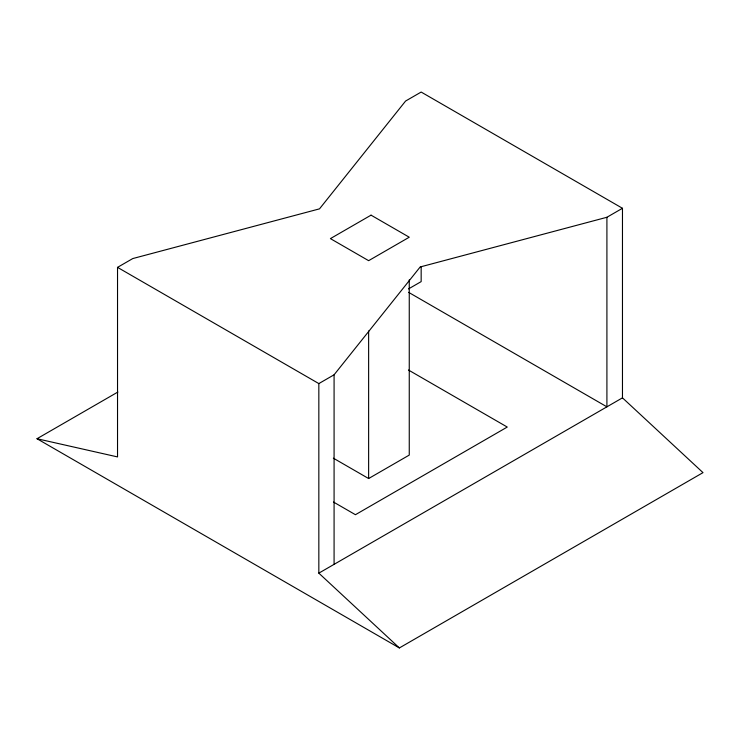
<?xml version="1.0" encoding="UTF-8"?>
<svg xmlns="http://www.w3.org/2000/svg" width="740" height="740" viewBox="0 0 740 740"><rect width="100%" height="100%" fill="white"/><g stroke="black" fill="none" stroke-linecap="round" stroke-linejoin="round"><path stroke-width="1.11" d="M37 438.728L117.531 456.922L117.531 267.362L318.838 383.588L334.082 374.792L420.163 266.974L606.911 217.273L622.47 208.282L622.47 397.852L703 472.638L399.369 647.944L37 438.728L117.9 392.024M117.531 267.362L132.765 258.565L319.504 208.856L405.594 101.038L421.162 92.056L622.47 208.282M408.517 288.914L421.162 281.616L421.162 266.594M333.351 458.171L368.631 478.54L409.257 455.082L409.257 279.868M399.369 647.944L318.838 573.149L622.47 397.852M408.582 292.328L606.911 406.834L606.911 217.273M408.425 370L507.252 427.054L355.44 514.707L333.472 502.025M368.631 330.993L368.631 478.54M334.082 374.792L334.082 564.352M318.838 383.588L318.838 573.149M371.045 215.155L330.41 238.613L368.631 260.674L409.257 237.216L371.045 215.155"/></g></svg>
